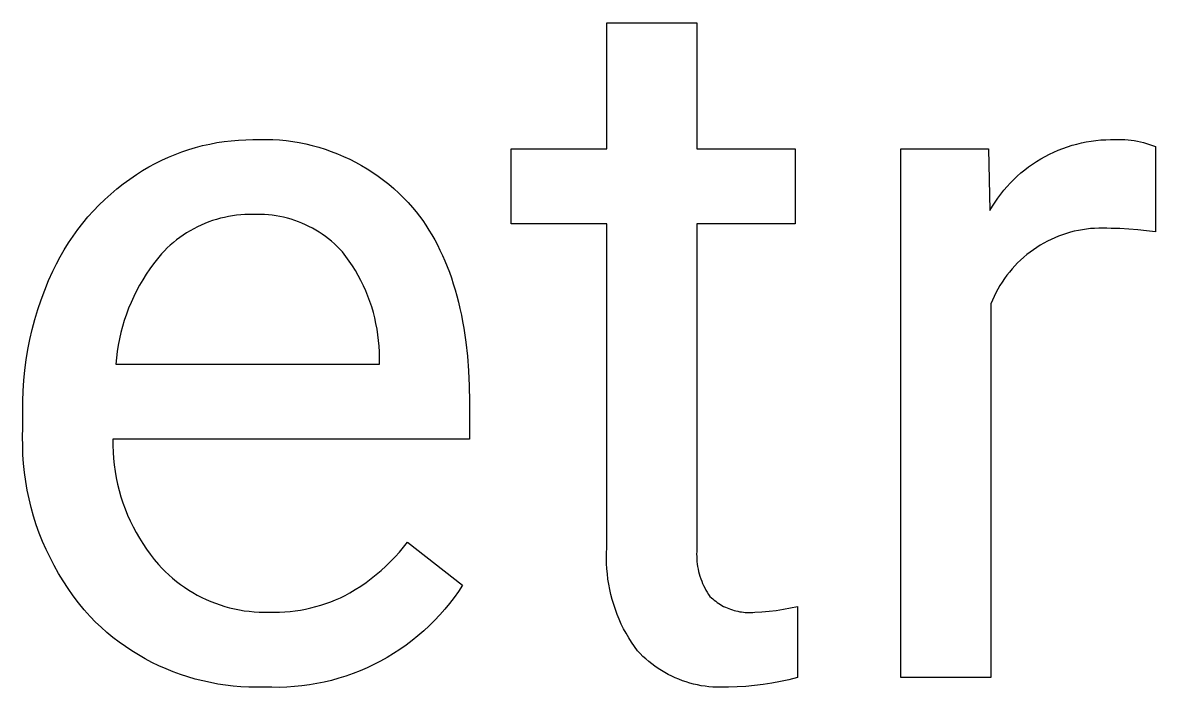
# Model space of a CAD drawing. Header units: millimetres. Extents: x 0 to 4030, y -54 to 2762.
# Drawn here: x 3855.69 to 3901.72, y 302.83 to 329.83 of the extents above; entities that cross this region are included whole.
import ezdxf

# ---------------------------------------------------------------- set-up
doc = ezdxf.new("R2010")
doc.units = ezdxf.units.MM
doc.header["$MEASUREMENT"] = 0
doc.layers.add('Domyślny', color=7, linetype='Continuous', true_color=0x000000)

msp = doc.modelspace()

# ---------------------------------------------------------------- linework, layer by layer
at = {"layer": 'Domyślny'}
for p, q in [((3879.428, 324.696), (3879.428, 329.827)), ((3879.428, 329.827), (3883.086, 329.827)), ((3883.086, 329.827), (3883.086, 324.696)), ((3863.87, 324.998), (3864.163, 325.033)), ((3864.163, 325.033), (3864.456, 325.057)), ((3864.456, 325.057), (3864.751, 325.072)), ((3864.751, 325.072), (3865.045, 325.076)), ((3865.045, 325.076), (3865.315, 325.086)), ((3865.315, 325.086), (3865.586, 325.087)), ((3865.586, 325.087), (3865.856, 325.079)), ((3865.856, 325.079), (3866.125, 325.061)), ((3866.125, 325.061), (3866.394, 325.035)), ((3866.394, 325.035), (3866.662, 325)), ((3898.915, 324.984), (3899.111, 325.016)), ((3899.111, 325.016), (3899.307, 325.042)), ((3899.307, 325.042), (3899.505, 325.061)), ((3899.505, 325.061), (3899.703, 325.073)), ((3899.703, 325.073), (3899.901, 325.078)), ((3899.901, 325.078), (3900.099, 325.076)), ((3900.099, 325.076), (3900.227, 325.08)), ((3900.227, 325.08), (3900.355, 325.081)), ((3900.355, 325.081), (3900.482, 325.076)), ((3900.482, 325.076), (3900.61, 325.068)), ((3900.61, 325.068), (3900.737, 325.055)), ((3900.737, 325.055), (3900.863, 325.037)), ((3900.863, 325.037), (3900.989, 325.015)), ((3900.989, 325.015), (3901.114, 324.989)), ((3861.879, 324.476), (3862.154, 324.58)), ((3862.154, 324.58), (3862.434, 324.674)), ((3862.434, 324.674), (3862.716, 324.759)), ((3862.716, 324.759), (3863.001, 324.833)), ((3863.001, 324.833), (3863.289, 324.898)), ((3863.289, 324.898), (3863.579, 324.953)), ((3863.579, 324.953), (3863.87, 324.998)), ((3866.662, 325), (3866.929, 324.955)), ((3866.929, 324.955), (3867.193, 324.902)), ((3867.193, 324.902), (3867.456, 324.839)), ((3867.456, 324.839), (3867.717, 324.768)), ((3867.717, 324.768), (3867.975, 324.688)), ((3867.975, 324.688), (3868.23, 324.6)), ((3868.23, 324.6), (3868.482, 324.503)), ((3875.534, 321.655), (3875.534, 324.696)), ((3875.534, 324.696), (3879.428, 324.696)), ((3883.086, 324.696), (3887.077, 324.696)), ((3887.077, 324.696), (3887.077, 321.655)), ((3891.383, 303.219), (3891.383, 324.696)), ((3891.383, 324.696), (3894.941, 324.696)), ((3894.941, 324.696), (3895, 322.201)), ((3897.415, 324.483), (3897.594, 324.569)), ((3897.594, 324.569), (3897.776, 324.647)), ((3897.776, 324.647), (3897.96, 324.72)), ((3897.96, 324.72), (3898.147, 324.786)), ((3898.147, 324.786), (3898.337, 324.845)), ((3898.337, 324.845), (3898.528, 324.898)), ((3898.528, 324.898), (3898.721, 324.944)), ((3898.721, 324.944), (3898.915, 324.984)), ((3901.114, 324.989), (3901.238, 324.958)), ((3901.238, 324.958), (3901.361, 324.924)), ((3901.361, 324.924), (3901.482, 324.884)), ((3901.482, 324.884), (3901.602, 324.841)), ((3901.602, 324.841), (3901.721, 324.794)), ((3901.721, 324.794), (3901.721, 321.325)), ((3860.816, 323.967), (3861.075, 324.108)), ((3861.075, 324.108), (3861.338, 324.24)), ((3861.338, 324.24), (3861.606, 324.363)), ((3861.606, 324.363), (3861.879, 324.476)), ((3868.482, 324.503), (3868.731, 324.397)), ((3868.731, 324.397), (3868.976, 324.283)), ((3868.976, 324.283), (3869.217, 324.161)), ((3869.217, 324.161), (3869.454, 324.031)), ((3896.731, 324.082), (3896.897, 324.191)), ((3896.897, 324.191), (3897.066, 324.295)), ((3897.066, 324.295), (3897.239, 324.392)), ((3897.239, 324.392), (3897.415, 324.483)), ((3860.042, 323.474), (3860.313, 323.659)), ((3860.313, 323.659), (3860.562, 323.818)), ((3860.562, 323.818), (3860.816, 323.967)), ((3869.454, 324.031), (3869.686, 323.892)), ((3869.686, 323.892), (3869.913, 323.746)), ((3869.913, 323.746), (3870.136, 323.593)), ((3896.11, 323.59), (3896.259, 323.721)), ((3896.259, 323.721), (3896.412, 323.847)), ((3896.412, 323.847), (3896.57, 323.967)), ((3896.57, 323.967), (3896.731, 324.082)), ((3859.518, 323.077), (3859.776, 323.28)), ((3859.776, 323.28), (3860.042, 323.474)), ((3870.136, 323.593), (3870.353, 323.432)), ((3870.353, 323.432), (3870.564, 323.264)), ((3870.564, 323.264), (3870.77, 323.089)), ((3895.692, 323.167), (3895.827, 323.313)), ((3895.827, 323.313), (3895.966, 323.454)), ((3895.966, 323.454), (3896.11, 323.59)), ((3859.023, 322.644), (3859.267, 322.865)), ((3859.267, 322.865), (3859.518, 323.077)), ((3870.77, 323.089), (3870.969, 322.907)), ((3870.969, 322.907), (3871.163, 322.718)), ((3871.163, 322.718), (3871.35, 322.523)), ((3895.321, 322.702), (3895.439, 322.861)), ((3895.439, 322.861), (3895.563, 323.016)), ((3895.563, 323.016), (3895.692, 323.167)), ((3858.559, 322.179), (3858.787, 322.415)), ((3858.787, 322.415), (3859.023, 322.644)), ((3871.35, 322.523), (3871.53, 322.321)), ((3871.53, 322.321), (3871.672, 322.147)), ((3895, 322.201), (3895.101, 322.372)), ((3895.101, 322.372), (3895.208, 322.539)), ((3895.208, 322.539), (3895.321, 322.702)), ((3858.129, 321.682), (3858.34, 321.934)), ((3858.34, 321.934), (3858.559, 322.179)), ((3863.564, 321.835), (3863.405, 321.785)), ((3863.724, 321.88), (3863.564, 321.835)), ((3863.887, 321.919), (3863.724, 321.88)), ((3864.05, 321.952), (3863.887, 321.919)), ((3864.214, 321.98), (3864.05, 321.952)), ((3864.38, 322.002), (3864.214, 321.98)), ((3864.546, 322.019), (3864.38, 322.002)), ((3864.712, 322.03), (3864.546, 322.019)), ((3864.879, 322.035), (3864.712, 322.03)), ((3865.045, 322.035), (3864.879, 322.035)), ((3865.202, 322.039), (3865.045, 322.035)), ((3865.359, 322.039), (3865.202, 322.039)), ((3865.516, 322.033), (3865.359, 322.039)), ((3865.672, 322.021), (3865.516, 322.033)), ((3865.828, 322.005), (3865.672, 322.021)), ((3865.983, 321.983), (3865.828, 322.005)), ((3866.137, 321.955), (3865.983, 321.983)), ((3866.291, 321.923), (3866.137, 321.955)), ((3866.443, 321.885), (3866.291, 321.923)), ((3866.594, 321.842), (3866.443, 321.885)), ((3866.743, 321.794), (3866.594, 321.842)), ((3866.89, 321.741), (3866.743, 321.794)), ((3871.672, 322.147), (3871.81, 321.968)), ((3871.81, 321.968), (3871.943, 321.784)), ((3857.734, 321.156), (3857.927, 321.423)), ((3857.927, 321.423), (3858.129, 321.682)), ((3862.494, 321.375), (3862.351, 321.289)), ((3862.64, 321.456), (3862.494, 321.375)), ((3862.788, 321.532), (3862.64, 321.456)), ((3862.939, 321.603), (3862.788, 321.532)), ((3863.092, 321.669), (3862.939, 321.603)), ((3863.247, 321.73), (3863.092, 321.669)), ((3863.405, 321.785), (3863.247, 321.73)), ((3867.036, 321.683), (3866.89, 321.741)), ((3867.179, 321.621), (3867.036, 321.683)), ((3867.321, 321.553), (3867.179, 321.621)), ((3867.46, 321.48), (3867.321, 321.553)), ((3867.596, 321.403), (3867.46, 321.48)), ((3867.73, 321.321), (3867.596, 321.403)), ((3871.943, 321.784), (3872.072, 321.596)), ((3872.072, 321.596), (3872.196, 321.403)), ((3872.196, 321.403), (3872.315, 321.205)), ((3879.428, 321.655), (3875.534, 321.655)), ((3879.428, 308.49), (3879.428, 321.655)), ((3887.077, 321.655), (3883.086, 321.655)), ((3883.086, 321.655), (3883.086, 308.44)), ((3898.428, 321.352), (3898.267, 321.311)), ((3898.592, 321.387), (3898.428, 321.352)), ((3898.756, 321.417), (3898.592, 321.387)), ((3898.921, 321.441), (3898.756, 321.417)), ((3899.087, 321.46), (3898.921, 321.441)), ((3899.254, 321.472), (3899.087, 321.46)), ((3899.421, 321.479), (3899.254, 321.472)), ((3899.588, 321.48), (3899.421, 321.479)), ((3899.754, 321.475), (3899.588, 321.48)), ((3899.921, 321.465), (3899.754, 321.475)), ((3900.282, 321.461), (3899.921, 321.465)), ((3900.644, 321.445), (3900.282, 321.461)), ((3901.004, 321.417), (3900.644, 321.445)), ((3901.363, 321.377), (3901.004, 321.417)), ((3901.721, 321.325), (3901.363, 321.377)), ((3857.376, 320.605), (3857.55, 320.884)), ((3857.55, 320.884), (3857.734, 321.156)), ((3861.812, 320.897), (3861.686, 320.788)), ((3861.941, 321.002), (3861.812, 320.897)), ((3862.075, 321.102), (3861.941, 321.002)), ((3862.211, 321.198), (3862.075, 321.102)), ((3862.351, 321.289), (3862.211, 321.198)), ((3867.861, 321.235), (3867.73, 321.321)), ((3867.989, 321.144), (3867.861, 321.235)), ((3868.113, 321.05), (3867.989, 321.144)), ((3868.235, 320.95), (3868.113, 321.05)), ((3868.353, 320.847), (3868.235, 320.95)), ((3872.315, 321.205), (3872.431, 321.003)), ((3872.431, 321.003), (3872.541, 320.796)), ((3897.187, 320.87), (3897.042, 320.786)), ((3897.334, 320.949), (3897.187, 320.87)), ((3897.484, 321.023), (3897.334, 320.949)), ((3897.636, 321.091), (3897.484, 321.023)), ((3897.791, 321.154), (3897.636, 321.091)), ((3897.948, 321.212), (3897.791, 321.154)), ((3898.106, 321.264), (3897.948, 321.212)), ((3898.267, 321.311), (3898.106, 321.264)), ((3857.212, 320.32), (3857.376, 320.605)), ((3861.33, 320.436), (3861.164, 320.236)), ((3861.445, 320.557), (3861.33, 320.436)), ((3861.563, 320.675), (3861.445, 320.557)), ((3861.686, 320.788), (3861.563, 320.675)), ((3868.467, 320.74), (3868.353, 320.847)), ((3868.578, 320.629), (3868.467, 320.74)), ((3868.685, 320.514), (3868.578, 320.629)), ((3868.826, 320.331), (3868.685, 320.514)), ((3872.541, 320.796), (3872.647, 320.584)), ((3872.647, 320.584), (3872.749, 320.368)), ((3896.628, 320.506), (3896.496, 320.403)), ((3896.763, 320.604), (3896.628, 320.506)), ((3896.901, 320.698), (3896.763, 320.604)), ((3897.042, 320.786), (3896.901, 320.698)), ((3856.913, 319.735), (3857.057, 320.03)), ((3857.057, 320.03), (3857.212, 320.32)), ((3861.004, 320.031), (3860.852, 319.821)), ((3861.164, 320.236), (3861.004, 320.031)), ((3868.961, 320.143), (3868.826, 320.331)), ((3869.09, 319.95), (3868.961, 320.143)), ((3869.212, 319.754), (3869.09, 319.95)), ((3872.749, 320.368), (3872.846, 320.147)), ((3872.846, 320.147), (3872.939, 319.922)), ((3896.125, 320.067), (3896.009, 319.947)), ((3896.245, 320.183), (3896.125, 320.067)), ((3896.369, 320.295), (3896.245, 320.183)), ((3896.496, 320.403), (3896.369, 320.295)), ((3856.741, 319.352), (3856.913, 319.735)), ((3860.706, 319.606), (3860.568, 319.386)), ((3860.852, 319.821), (3860.706, 319.606)), ((3869.327, 319.553), (3869.212, 319.754)), ((3869.436, 319.349), (3869.327, 319.553)), ((3872.939, 319.922), (3873.027, 319.692)), ((3873.027, 319.692), (3873.11, 319.457)), ((3895.687, 319.564), (3895.588, 319.429)), ((3895.789, 319.695), (3895.687, 319.564)), ((3895.897, 319.823), (3895.789, 319.695)), ((3896.009, 319.947), (3895.897, 319.823)), ((3856.582, 318.964), (3856.741, 319.352)), ((3860.437, 319.161), (3860.314, 318.933)), ((3860.568, 319.386), (3860.437, 319.161)), ((3869.537, 319.141), (3869.436, 319.349)), ((3869.632, 318.929), (3869.537, 319.141)), ((3873.11, 319.457), (3873.189, 319.218)), ((3873.189, 319.218), (3873.264, 318.974)), ((3895.406, 319.149), (3895.322, 319.004)), ((3895.495, 319.29), (3895.406, 319.149)), ((3895.588, 319.429), (3895.495, 319.29)), ((3856.302, 318.172), (3856.435, 318.57)), ((3856.435, 318.57), (3856.582, 318.964)), ((3860.199, 318.7), (3860.091, 318.463)), ((3860.314, 318.933), (3860.199, 318.7)), ((3869.719, 318.715), (3869.632, 318.929)), ((3869.799, 318.498), (3869.719, 318.715)), ((3873.264, 318.974), (3873.334, 318.725)), ((3873.334, 318.725), (3873.399, 318.472)), ((3895.17, 318.707), (3895.102, 318.555)), ((3895.244, 318.857), (3895.17, 318.707)), ((3895.322, 319.004), (3895.244, 318.857)), ((3856.181, 317.77), (3856.302, 318.172)), ((3859.992, 318.223), (3859.901, 317.98)), ((3860.091, 318.463), (3859.992, 318.223)), ((3869.872, 318.278), (3869.799, 318.498)), ((3869.938, 318.056), (3869.872, 318.278)), ((3873.399, 318.472), (3873.46, 318.214)), ((3873.46, 318.214), (3873.516, 317.951)), ((3895.102, 318.555), (3895.039, 318.4)), ((3895.039, 318.4), (3895.039, 303.219)), ((3856.073, 317.365), (3856.181, 317.77)), ((3859.817, 317.734), (3859.742, 317.485)), ((3859.901, 317.98), (3859.817, 317.734)), ((3869.995, 317.832), (3869.938, 318.056)), ((3870.046, 317.606), (3869.995, 317.832)), ((3873.516, 317.951), (3873.568, 317.684)), ((3873.568, 317.684), (3873.616, 317.412)), ((3855.979, 316.956), (3856.073, 317.365)), ((3859.676, 317.234), (3859.618, 316.981)), ((3859.742, 317.485), (3859.676, 317.234)), ((3870.088, 317.378), (3870.046, 317.606)), ((3870.123, 317.149), (3870.088, 317.378)), ((3873.616, 317.412), (3873.659, 317.135)), ((3855.898, 316.544), (3855.979, 316.956)), ((3859.568, 316.726), (3859.527, 316.469)), ((3859.618, 316.981), (3859.568, 316.726)), ((3870.151, 316.92), (3870.123, 317.149)), ((3870.17, 316.689), (3870.151, 316.92)), ((3873.659, 317.135), (3873.697, 316.854)), ((3873.697, 316.854), (3873.76, 316.278)), ((3855.831, 316.13), (3855.898, 316.544)), ((3859.527, 316.469), (3859.495, 316.212)), ((3870.182, 316.458), (3870.17, 316.689)), ((3870.186, 316.226), (3870.182, 316.458)), ((3873.76, 316.278), (3873.805, 315.684)), ((3855.777, 315.713), (3855.831, 316.13)), ((3859.495, 316.212), (3859.471, 315.953)), ((3859.471, 315.953), (3870.186, 315.953)), ((3870.186, 315.953), (3870.186, 316.226)), ((3855.736, 315.296), (3855.777, 315.713)), ((3873.805, 315.684), (3873.833, 315.07)), ((3855.71, 314.877), (3855.736, 315.296)), ((3873.833, 315.07), (3873.842, 314.438)), ((3855.696, 314.457), (3855.71, 314.877)), ((3855.697, 314.038), (3855.696, 314.457)), ((3873.842, 314.438), (3873.842, 312.912)), ((3855.697, 313.363), (3855.697, 314.038)), ((3855.685, 313.001), (3855.697, 313.363)), ((3855.686, 312.638), (3855.685, 313.001)), ((3855.699, 312.276), (3855.686, 312.638)), ((3873.842, 312.912), (3859.353, 312.912)), ((3859.353, 312.912), (3859.353, 312.648)), ((3859.353, 312.648), (3859.362, 312.385)), ((3855.724, 311.914), (3855.699, 312.276)), ((3859.362, 312.385), (3859.38, 312.121)), ((3859.38, 312.121), (3859.407, 311.859)), ((3855.761, 311.553), (3855.724, 311.914)), ((3859.407, 311.859), (3859.444, 311.598)), ((3855.811, 311.194), (3855.761, 311.553)), ((3859.444, 311.598), (3859.49, 311.338)), ((3859.49, 311.338), (3859.545, 311.08)), ((3855.873, 310.836), (3855.811, 311.194)), ((3855.947, 310.481), (3855.873, 310.836)), ((3859.545, 311.08), (3859.608, 310.824)), ((3859.608, 310.824), (3859.681, 310.57)), ((3856.033, 310.129), (3855.947, 310.481)), ((3859.681, 310.57), (3859.762, 310.319)), ((3859.762, 310.319), (3859.852, 310.071)), ((3856.131, 309.78), (3856.033, 310.129)), ((3859.852, 310.071), (3859.951, 309.827)), ((3859.951, 309.827), (3860.058, 309.586)), ((3856.241, 309.434), (3856.131, 309.78)), ((3856.363, 309.092), (3856.241, 309.434)), ((3860.058, 309.586), (3860.174, 309.349)), ((3856.496, 308.755), (3856.363, 309.092)), ((3860.174, 309.349), (3860.297, 309.116)), ((3860.297, 309.116), (3860.429, 308.887)), ((3856.641, 308.422), (3856.496, 308.755)), ((3860.429, 308.887), (3860.569, 308.663)), ((3860.569, 308.663), (3860.716, 308.444)), ((3860.716, 308.444), (3860.871, 308.231)), ((3870.998, 308.32), (3871.168, 308.52)), ((3871.168, 308.52), (3871.332, 308.725)), ((3871.332, 308.725), (3873.565, 306.982)), ((3879.417, 308.278), (3879.428, 308.49)), ((3883.086, 308.44), (3883.08, 308.338)), ((3856.797, 308.095), (3856.641, 308.422)), ((3856.964, 307.773), (3856.797, 308.095)), ((3860.871, 308.231), (3861.033, 308.023)), ((3861.033, 308.023), (3861.203, 307.821)), ((3870.639, 307.937), (3870.822, 308.126)), ((3870.822, 308.126), (3870.998, 308.32)), ((3879.414, 308.066), (3879.417, 308.278)), ((3879.419, 307.854), (3879.414, 308.066)), ((3883.08, 308.338), (3883.078, 308.237)), ((3883.078, 308.237), (3883.079, 308.135)), ((3883.079, 308.135), (3883.084, 308.034)), ((3883.084, 308.034), (3883.092, 307.932)), ((3857.142, 307.457), (3856.964, 307.773)), ((3861.203, 307.821), (3861.34, 307.672)), ((3861.34, 307.672), (3861.482, 307.529)), ((3861.482, 307.529), (3861.63, 307.39)), ((3870.056, 307.409), (3870.256, 307.579)), ((3870.256, 307.579), (3870.45, 307.755)), ((3870.45, 307.755), (3870.639, 307.937)), ((3879.43, 307.643), (3879.419, 307.854)), ((3879.449, 307.431), (3879.43, 307.643)), ((3883.092, 307.932), (3883.104, 307.831)), ((3883.104, 307.831), (3883.119, 307.731)), ((3883.119, 307.731), (3883.138, 307.631)), ((3883.138, 307.631), (3883.16, 307.532)), ((3883.16, 307.532), (3883.185, 307.433)), ((3857.33, 307.147), (3857.142, 307.457)), ((3857.529, 306.843), (3857.33, 307.147)), ((3861.63, 307.39), (3861.782, 307.257)), ((3861.782, 307.257), (3861.938, 307.129)), ((3861.938, 307.129), (3862.099, 307.006)), ((3869.425, 306.938), (3869.64, 307.088)), ((3869.64, 307.088), (3869.851, 307.245)), ((3869.851, 307.245), (3870.056, 307.409)), ((3879.474, 307.221), (3879.449, 307.431)), ((3879.507, 307.011), (3879.474, 307.221)), ((3883.185, 307.433), (3883.214, 307.336)), ((3883.214, 307.336), (3883.246, 307.24)), ((3883.246, 307.24), (3883.282, 307.144)), ((3883.282, 307.144), (3883.321, 307.05)), ((3857.738, 306.547), (3857.529, 306.843)), ((3862.099, 307.006), (3862.264, 306.889)), ((3862.264, 306.889), (3862.433, 306.779)), ((3862.433, 306.779), (3862.606, 306.673)), ((3862.606, 306.673), (3862.782, 306.574)), ((3868.791, 306.561), (3868.98, 306.659)), ((3868.98, 306.659), (3869.205, 306.795)), ((3869.205, 306.795), (3869.425, 306.938)), ((3873.397, 306.726), (3873.219, 306.476)), ((3873.565, 306.982), (3873.397, 306.726)), ((3879.547, 306.803), (3879.507, 307.011)), ((3879.593, 306.596), (3879.547, 306.803)), ((3883.321, 307.05), (3883.363, 306.958)), ((3883.363, 306.958), (3883.408, 306.867)), ((3883.408, 306.867), (3883.456, 306.777)), ((3883.456, 306.777), (3883.508, 306.69)), ((3883.508, 306.69), (3883.562, 306.604)), ((3883.562, 306.604), (3883.619, 306.52)), ((3857.957, 306.258), (3857.738, 306.547)), ((3858.186, 305.977), (3857.957, 306.258)), ((3862.782, 306.574), (3862.961, 306.482)), ((3862.961, 306.482), (3863.144, 306.395)), ((3863.144, 306.395), (3863.33, 306.315)), ((3863.33, 306.315), (3863.518, 306.241)), ((3863.518, 306.241), (3863.709, 306.174)), ((3863.709, 306.174), (3863.902, 306.114)), ((3867.598, 306.104), (3867.803, 306.164)), ((3867.803, 306.164), (3868.006, 306.23)), ((3868.006, 306.23), (3868.206, 306.303)), ((3868.206, 306.303), (3868.404, 306.382)), ((3868.404, 306.382), (3868.599, 306.468)), ((3868.599, 306.468), (3868.791, 306.561)), ((3873.033, 306.232), (3872.839, 305.995)), ((3873.219, 306.476), (3873.033, 306.232)), ((3879.647, 306.391), (3879.593, 306.596)), ((3879.708, 306.188), (3879.647, 306.391)), ((3879.775, 305.986), (3879.708, 306.188)), ((3883.619, 306.52), (3883.675, 306.467)), ((3883.675, 306.467), (3883.732, 306.416)), ((3883.732, 306.416), (3883.79, 306.367)), ((3883.79, 306.367), (3883.851, 306.32)), ((3883.851, 306.32), (3883.913, 306.275)), ((3883.913, 306.275), (3883.976, 306.232)), ((3883.976, 306.232), (3884.041, 306.191)), ((3884.041, 306.191), (3884.108, 306.153)), ((3884.108, 306.153), (3884.175, 306.116)), ((3858.425, 305.703), (3858.186, 305.977)), ((3858.646, 305.48), (3858.425, 305.703)), ((3863.902, 306.114), (3864.097, 306.06)), ((3864.097, 306.06), (3864.293, 306.014)), ((3864.293, 306.014), (3864.492, 305.974)), ((3864.492, 305.974), (3864.691, 305.94)), ((3864.691, 305.94), (3864.891, 305.914)), ((3864.891, 305.914), (3865.093, 305.895)), ((3865.093, 305.895), (3865.295, 305.883)), ((3865.295, 305.883), (3865.497, 305.878)), ((3865.497, 305.878), (3865.699, 305.88)), ((3865.699, 305.88), (3865.912, 305.877)), ((3865.912, 305.877), (3866.125, 305.881)), ((3866.125, 305.881), (3866.338, 305.892)), ((3866.338, 305.892), (3866.551, 305.91)), ((3866.551, 305.91), (3866.763, 305.934)), ((3866.763, 305.934), (3866.973, 305.966)), ((3866.973, 305.966), (3867.183, 306.005)), ((3867.183, 306.005), (3867.391, 306.051)), ((3867.391, 306.051), (3867.598, 306.104)), ((3872.637, 305.765), (3872.427, 305.541)), ((3872.839, 305.995), (3872.637, 305.765)), ((3879.849, 305.788), (3879.775, 305.986)), ((3879.93, 305.592), (3879.849, 305.788)), ((3884.175, 306.116), (3884.244, 306.083)), ((3884.244, 306.083), (3884.314, 306.051)), ((3884.314, 306.051), (3884.385, 306.022)), ((3884.385, 306.022), (3884.457, 305.995)), ((3884.457, 305.995), (3884.529, 305.971)), ((3884.529, 305.971), (3884.603, 305.949)), ((3884.603, 305.949), (3884.677, 305.93)), ((3884.677, 305.93), (3884.752, 305.914)), ((3884.752, 305.914), (3884.827, 305.899)), ((3884.827, 305.899), (3884.903, 305.888)), ((3884.903, 305.888), (3884.979, 305.879)), ((3884.979, 305.879), (3885.055, 305.873)), ((3885.055, 305.873), (3885.132, 305.869)), ((3885.132, 305.869), (3885.209, 305.868)), ((3885.209, 305.868), (3885.285, 305.869)), ((3885.285, 305.869), (3885.362, 305.873)), ((3885.362, 305.873), (3885.438, 305.88)), ((3885.438, 305.88), (3885.73, 305.895)), ((3885.73, 305.895), (3886.022, 305.92)), ((3886.022, 305.92), (3886.312, 305.954)), ((3886.312, 305.954), (3886.602, 305.998)), ((3886.602, 305.998), (3886.89, 306.052)), ((3886.89, 306.052), (3887.175, 306.115)), ((3887.175, 306.115), (3887.175, 303.225)), ((3858.875, 305.264), (3858.646, 305.48)), ((3859.112, 305.056), (3858.875, 305.264)), ((3872.209, 305.325), (3871.985, 305.117)), ((3872.427, 305.541), (3872.209, 305.325)), ((3880.017, 305.398), (3879.93, 305.592)), ((3880.111, 305.208), (3880.017, 305.398)), ((3859.355, 304.857), (3859.112, 305.056)), ((3859.604, 304.665), (3859.355, 304.857)), ((3871.753, 304.916), (3871.514, 304.724)), ((3871.985, 305.117), (3871.753, 304.916)), ((3880.211, 305.021), (3880.111, 305.208)), ((3880.318, 304.838), (3880.211, 305.021)), ((3880.43, 304.658), (3880.318, 304.838)), ((3859.86, 304.482), (3859.604, 304.665)), ((3860.122, 304.308), (3859.86, 304.482)), ((3860.39, 304.143), (3860.122, 304.308)), ((3871.019, 304.363), (3870.762, 304.196)), ((3871.27, 304.539), (3871.019, 304.363)), ((3871.514, 304.724), (3871.27, 304.539)), ((3880.549, 304.482), (3880.43, 304.658)), ((3880.673, 304.31), (3880.549, 304.482)), ((3880.782, 304.196), (3880.673, 304.31)), ((3860.663, 303.986), (3860.39, 304.143)), ((3860.941, 303.84), (3860.663, 303.986)), ((3861.225, 303.702), (3860.941, 303.84)), ((3870.232, 303.888), (3869.959, 303.748)), ((3870.499, 304.038), (3870.232, 303.888)), ((3870.762, 304.196), (3870.499, 304.038)), ((3880.895, 304.085), (3880.782, 304.196)), ((3881.012, 303.978), (3880.895, 304.085)), ((3881.132, 303.875), (3881.012, 303.978)), ((3881.256, 303.776), (3881.132, 303.875)), ((3861.512, 303.574), (3861.225, 303.702)), ((3861.804, 303.456), (3861.512, 303.574)), ((3862.099, 303.348), (3861.804, 303.456)), ((3869.115, 303.385), (3868.825, 303.283)), ((3869.4, 303.496), (3869.115, 303.385)), ((3869.682, 303.618), (3869.4, 303.496)), ((3869.959, 303.748), (3869.682, 303.618)), ((3881.383, 303.682), (3881.256, 303.776)), ((3881.513, 303.592), (3881.383, 303.682)), ((3881.646, 303.506), (3881.513, 303.592)), ((3881.783, 303.426), (3881.646, 303.506)), ((3881.921, 303.35), (3881.783, 303.426)), ((3862.398, 303.25), (3862.099, 303.348)), ((3862.7, 303.162), (3862.398, 303.25)), ((3863.005, 303.084), (3862.7, 303.162)), ((3863.313, 303.017), (3863.005, 303.084)), ((3863.622, 302.96), (3863.313, 303.017)), ((3863.933, 302.913), (3863.622, 302.96)), ((3867.337, 302.926), (3867.033, 302.886)), ((3867.639, 302.977), (3867.337, 302.926)), ((3867.939, 303.038), (3867.639, 302.977)), ((3868.237, 303.11), (3867.939, 303.038)), ((3868.533, 303.192), (3868.237, 303.11)), ((3868.825, 303.283), (3868.533, 303.192)), ((3882.063, 303.279), (3881.921, 303.35)), ((3882.207, 303.213), (3882.063, 303.279)), ((3882.353, 303.152), (3882.207, 303.213)), ((3882.501, 303.096), (3882.353, 303.152)), ((3882.651, 303.045), (3882.501, 303.096)), ((3882.802, 302.999), (3882.651, 303.045)), ((3882.955, 302.959), (3882.802, 302.999)), ((3883.11, 302.924), (3882.955, 302.959)), ((3883.265, 302.894), (3883.11, 302.924)), ((3885.785, 302.94), (3885.432, 302.897)), ((3886.136, 302.994), (3885.785, 302.94)), ((3886.485, 303.06), (3886.136, 302.994)), ((3886.831, 303.137), (3886.485, 303.06)), ((3887.175, 303.225), (3886.831, 303.137)), ((3895.039, 303.219), (3891.383, 303.219)), ((3864.246, 302.877), (3863.933, 302.913)), ((3864.559, 302.852), (3864.246, 302.877)), ((3864.874, 302.837), (3864.559, 302.852)), ((3865.188, 302.833), (3864.874, 302.837)), ((3865.503, 302.839), (3865.188, 302.833)), ((3865.809, 302.827), (3865.503, 302.839)), ((3866.116, 302.826), (3865.809, 302.827)), ((3866.422, 302.836), (3866.116, 302.826)), ((3866.728, 302.855), (3866.422, 302.836)), ((3867.033, 302.886), (3866.728, 302.855)), ((3883.421, 302.87), (3883.265, 302.894)), ((3883.579, 302.851), (3883.421, 302.87)), ((3883.736, 302.838), (3883.579, 302.851)), ((3883.894, 302.83), (3883.736, 302.838)), ((3884.053, 302.827), (3883.894, 302.83)), ((3884.211, 302.83), (3884.053, 302.827)), ((3884.369, 302.839), (3884.211, 302.83)), ((3884.724, 302.847), (3884.369, 302.839)), ((3885.079, 302.866), (3884.724, 302.847)), ((3885.432, 302.897), (3885.079, 302.866))]:
    msp.add_line(p, q, dxfattribs=at)

doc.saveas('drawing.dxf')
